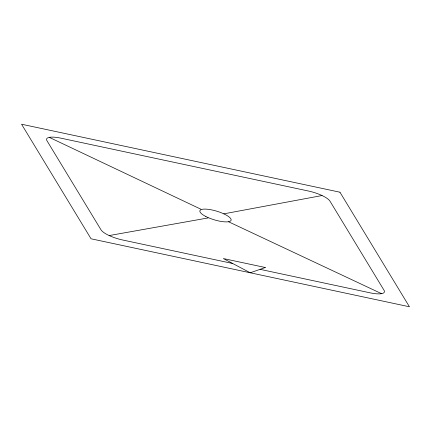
<?xml version="1.0" encoding="UTF-8"?>
<svg xmlns="http://www.w3.org/2000/svg" width="431" height="431" viewBox="0 0 431 431"><rect width="100%" height="100%" fill="white"/><g stroke="black" fill="none" stroke-linecap="round" stroke-linejoin="round"><path stroke-width="0.65" d="M223.797 213.846L322.049 195.545M109.172 235.563L208.065 217.941M232.697 263.497L122.566 239.981A18.856 5.199 16.9 0 1 101.016 229.842L46.963 140.727A18.856 5.199 16.9 0 1 60.787 138.141L308.434 191.019A18.856 5.199 16.9 0 1 329.984 201.158L384.037 290.273A18.856 5.199 16.9 0 1 370.213 292.859L260.076 269.343M228.619 221.798L381.559 293.673M49.279 137.36L200.965 209.234M265.307 267.511L250.249 272.785L223.355 258.557L265.307 267.511M339.951 192.21L21.55 124.22L91.049 238.79L409.45 306.78L339.951 192.21M205.829 216.486A16.308 4.493 16.9 0 0 231 220.483A16.308 4.493 16.9 0 0 209.671 209.531A16.308 4.493 16.9 0 0 205.829 216.486"/></g></svg>
